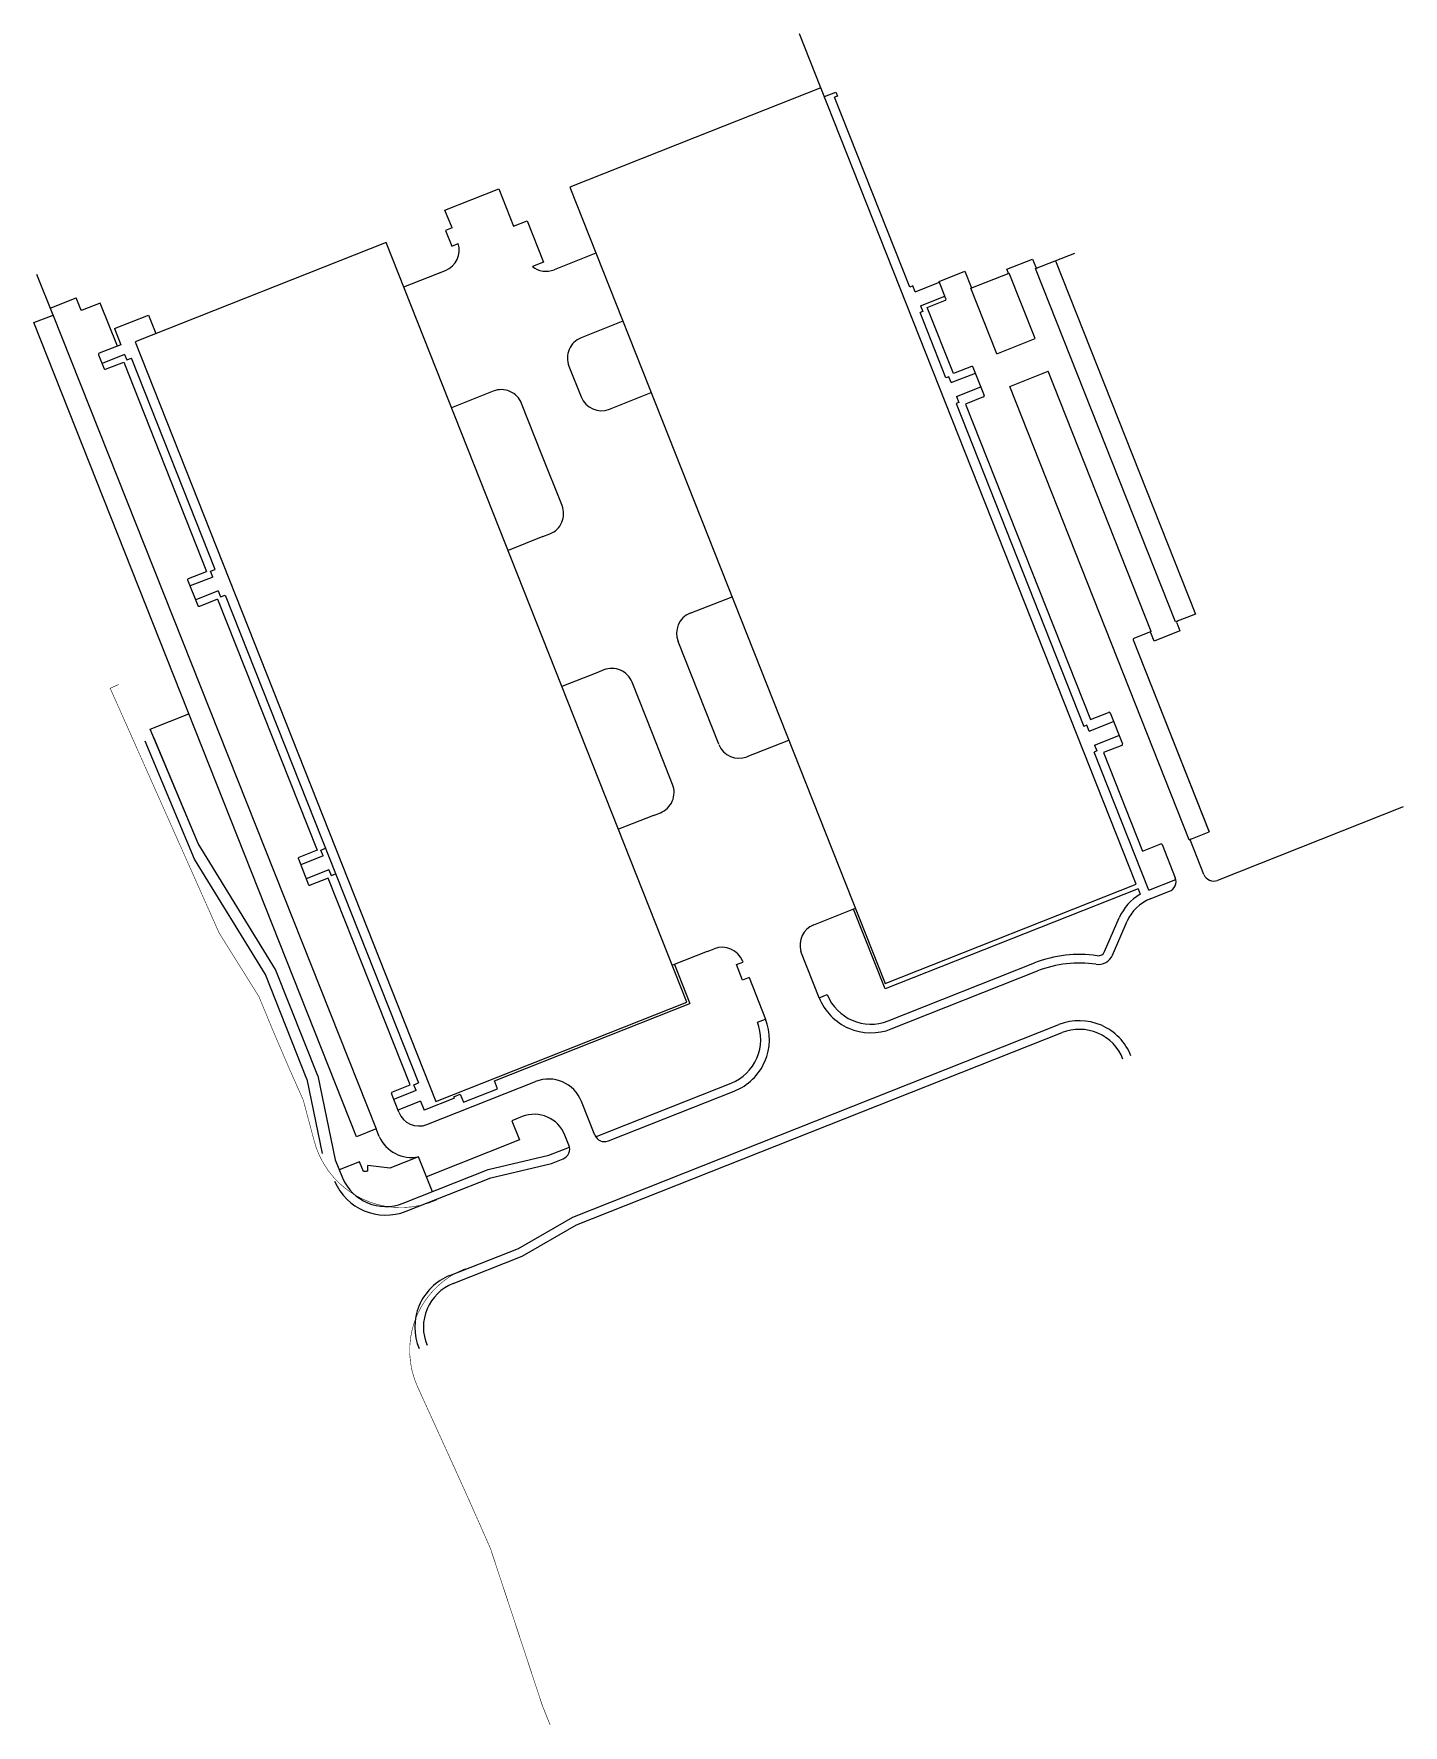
# Model space of a CAD drawing. Header units: millimetres. Extents: x 368693 to 369058, y 2280156 to 2280607.
import ezdxf

# ---------------------------------------------------------------- set-up
doc = ezdxf.new("R2010")
doc.units = ezdxf.units.MM
doc.linetypes.add('CONTINUA', pattern=[0])
doc.layers.add('0 CALZADA', color=1, linetype='Continuous', lineweight=30)
for name, color, linetype in [('C-MURO-LAGUNA DET', 7, 'Continuous'), ('C-RAS', 4, 'Continuous'), ('GUARNICION', 7, 'Continuous'), ('Nave', 1, 'Continuous'), ('PLANTA', 1, 'Continuous'), ('PROY_MGC', 4, 'Continuous'), ('XREF - IGNIS_Qro - Conjunto$0$N5', 2, 'Continuous'), ('XREF - IGNIS_Qro - Conjunto$0$PLANTA', 1, 'Continuous')]:
    doc.layers.add(name, color=color, linetype=linetype)

msp = doc.modelspace()

# ---------------------------------------------------------------- linework, layer by layer
at = {"color": 4, "linetype": 'Continuous'}
msp.add_line((368782.03, 2280303.27), (368782.02, 2280304.81), dxfattribs=at)
for points in [[(368780.83, 2280303.17), (368779.8, 2280305.78), (368774.38, 2280303.63)], [(368787.91, 2280304.11), (368782.02, 2280304.81)]]:
    msp.add_lwpolyline(points, dxfattribs=at)
msp.add_arc((368782.39, 2280290.99), 12.28, 91.6985, 97.2743, dxfattribs=at)
at = {"layer": '0 CALZADA', "color": 40, "const_width": 0.15}
for points in [[(368715.57, 2280433.12), (368713.29, 2280432.1), (368742.32, 2280366.88), (368752.95, 2280349.87, 0.009545), (368764.77, 2280322.28), (368767.59, 2280311.75, 0.467309), (368800.43, 2280295.63), (368800.43, 2280295.63)], [(368807.98, 2280277.28, 0.42921), (368795.28, 2280245.74), (368804.91, 2280224.59, -0.003912), (368814.75, 2280202.51), (368828.54, 2280160.75), (368830.61, 2280155.58)]]:
    msp.add_lwpolyline(points, format="xyb", dxfattribs=at)
at = {"layer": 'C-MURO-LAGUNA DET'}
for p, q in [((368902.81, 2280592.29), (368897.11, 2280606.68)), ((368697.93, 2280531.95), (368784.25, 2280314.56)), ((368723.98, 2280421.19), (368734.27, 2280425.26)), ((368823.2, 2280280.62), (368823.23, 2280280.54)), ((368805.99, 2280273.7), (368805.95, 2280273.79))]:
    msp.add_line(p, q, dxfattribs=at)
at = {"layer": 'C-RAS', "color": 4, "linetype": 'CONTINUA', "ltscale": 0.5}
for p, q in [((368959.95, 2280525.41), (368953.05, 2280542.84)), ((368997.43, 2280449.81), (368960.09, 2280544.07)), ((368949.73, 2280521.36), (368942.82, 2280538.79)), ((368949.73, 2280521.36), (368959.95, 2280525.41)), ((368953.19, 2280512.62), (368963.42, 2280516.67)), ((368990.92, 2280447.23), (368963.42, 2280516.67)), ((369001.08, 2280391.71), (368953.19, 2280512.62))]:
    msp.add_line(p, q, dxfattribs=at)
at = {"layer": 'GUARNICION', "color": 4}
for p, q in [((368802.58, 2280559.66), (368816.9, 2280565.33)), ((368816.9, 2280565.33), (368820.85, 2280555.37)), ((368804.47, 2280554.89), (368802.58, 2280559.66)), ((368804.47, 2280554.89), (368802.73, 2280554.2)), ((368802.73, 2280554.2), (368804.37, 2280550.07)), ((368804.37, 2280550.07), (368806.09, 2280550.76)), ((368842.85, 2280548.16), (368831.69, 2280543.74)), ((368952.42, 2280543.88), (368959.3, 2280546.61)), ((368959.3, 2280546.61), (368960.17, 2280544.42)), ((368960.09, 2280544.07), (368970.53, 2280548.21)), ((368965.39, 2280546.17), (369002.73, 2280451.91)), ((368698.04, 2280531.67), (368693.75, 2280542.5)), ((368791.56, 2280539.16), (368802.71, 2280543.58)), ((368934.35, 2280540.63), (368941.23, 2280543.36)), ((368941.23, 2280543.36), (368942.9, 2280539.14)), ((368942.82, 2280538.79), (368953.05, 2280542.84)), ((368952.75, 2280543.04), (368952.42, 2280543.88)), ((368936.19, 2280535.98), (368934.35, 2280540.63)), ((368697.31, 2280533.53), (368704.19, 2280536.26)), ((368931.19, 2280533.68), (368936.02, 2280535.59)), ((368938.17, 2280516.05), (368931.19, 2280533.68)), ((368692.93, 2280529.65), (368698.04, 2280531.67)), ((368778.95, 2280312.46), (368692.93, 2280529.65)), ((368714.42, 2280528.04), (368723.53, 2280531.65)), ((368714.42, 2280528.04), (368716.12, 2280523.74)), ((368723.53, 2280531.65), (368725.47, 2280526.73)), ((368716.12, 2280523.74), (368710.37, 2280521.47)), ((368710.2, 2280521.08), (368711.67, 2280517.36)), ((368712.06, 2280517.19), (368716.9, 2280519.1)), ((368835.62, 2280518.06), (368838.89, 2280509.81)), ((368943, 2280517.96), (368938.17, 2280516.05)), ((368943.39, 2280517.79), (368946.4, 2280510.2)), ((368813.61, 2280510.63), (368804.31, 2280506.95)), ((368846.42, 2280506.55), (368857.58, 2280510.97)), ((368828.69, 2280472.55), (368819.4, 2280468.87)), ((368741.95, 2280455.84), (368768.47, 2280388.9)), ((368867.98, 2280452.11), (368879.14, 2280456.53)), ((369002.73, 2280451.91), (368997.43, 2280449.81)), ((368990.92, 2280447.23), (368986.27, 2280445.39)), ((368990.45, 2280447.05), (368986.27, 2280445.39)), ((368991.71, 2280444.69), (368990.84, 2280446.88)), ((368998.59, 2280447.42), (368991.71, 2280444.69)), ((368997.72, 2280449.6), (368998.59, 2280447.42)), ((368986.1, 2280445), (369006.31, 2280393.99)), ((368986.1, 2280445), (369006.38, 2280393.81)), ((368843.07, 2280436.26), (368833.77, 2280432.57)), ((368979.95, 2280425.51), (368983.22, 2280417.25)), ((368883.13, 2280413.86), (368894.29, 2280418.28)), ((368858.15, 2280398.17), (368848.86, 2280394.49)), ((369058.11, 2280400.48), (369008.6, 2280380.86)), ((369001.08, 2280391.71), (369006.38, 2280393.81)), ((368768.47, 2280388.9), (368763.63, 2280386.98)), ((369004.97, 2280382.44), (369001.38, 2280391.5)), ((368763.47, 2280386.59), (368766.19, 2280379.71)), ((368771.41, 2280381.46), (368766.58, 2280379.54)), ((368793.27, 2280326.28), (368771.41, 2280381.46)), ((368990.66, 2280375.91), (368995.78, 2280377.94)), ((368900.91, 2280368.99), (368912.06, 2280373.41)), ((368978.5, 2280361.86), (368982.39, 2280370.86)), ((368980.61, 2280360.95), (368984.5, 2280369.94)), ((368872.53, 2280361.88), (368863.23, 2280358.2)), ((368872.53, 2280361.88), (368874.39, 2280362.61)), ((368902.39, 2280349.56), (368897.49, 2280361.93)), ((368880.29, 2280358.38), (368882.03, 2280359.07)), ((368881.93, 2280354.25), (368880.29, 2280358.38)), ((368881.92, 2280359.36), (368882.03, 2280359.07)), ((368920.75, 2280343.38), (368959.78, 2280358.84)), ((368921.6, 2280341.24), (368960.63, 2280356.7)), ((368883.67, 2280354.94), (368881.93, 2280354.25)), ((368883.67, 2280354.94), (368888.05, 2280343.87)), ((368815.78, 2280327.4), (368867.9, 2280348.04)), ((368836.66, 2280291.03), (368966.3, 2280342.38)), ((368837.68, 2280288.96), (368967.15, 2280340.24)), ((368788.44, 2280324.36), (368793.27, 2280326.28)), ((368797.77, 2280315.74), (368826.7, 2280327.2)), ((368807.51, 2280321.68), (368816.62, 2280325.29)), ((368816.62, 2280325.29), (368815.78, 2280327.4)), ((368842.74, 2280312.48), (368878.9, 2280326.8)), ((368846.15, 2280311.36), (368879.74, 2280324.66)), ((368790.24, 2280319), (368788.27, 2280323.97)), ((368804.97, 2280323.11), (368806.67, 2280323.79)), ((368806.67, 2280323.79), (368807.51, 2280321.68)), ((368842.52, 2280312.93), (368838.97, 2280321.9)), ((368823.15, 2280317.84), (368820.42, 2280316.76)), ((368820.42, 2280316.76), (368822.45, 2280311.65)), ((368784.25, 2280314.56), (368778.95, 2280312.46)), ((368785.06, 2280312.53), (368784.25, 2280314.56)), ((368822.45, 2280311.65), (368797.63, 2280301.81)), ((368835.64, 2280310.2), (368834.57, 2280312.9)), ((368830.99, 2280305.35), (368834.07, 2280306.57)), ((368822.19, 2280282.7), (368836.69, 2280291.04)), ((368823.2, 2280280.62), (368837.68, 2280288.96)), ((368803.88, 2280275.44), (368822.19, 2280282.7)), ((368804.73, 2280273.3), (368823.2, 2280280.62))]:
    msp.add_line(p, q, dxfattribs=at)
for points in [[(368903.75, 2280589.92), (368906.84, 2280591.15)], [(368906.84, 2280591.15), (368907.27, 2280590.07), (368906.5, 2280589.76)], [(368926.55, 2280539.13), (368906.5, 2280589.76)], [(368820.85, 2280555.37), (368824.47, 2280556.8), (368828.82, 2280545.81), (368825.88, 2280544.65)], [(368927.94, 2280537.88), (368927.32, 2280539.44), (368926.55, 2280539.14)], [(368927.94, 2280537.88), (368934.42, 2280540.45)], [(368934.42, 2280540.45), (368934.35, 2280540.63)], [(368715.2, 2280523.38), (368710.65, 2280534.86)], [(368850.04, 2280530), (368838.88, 2280525.59)], [(368716.9, 2280519.1), (368739.01, 2280463.27)], [(368946.23, 2280509.81), (368941.4, 2280507.9), (368974.73, 2280423.75), (368979.56, 2280425.66)], [(368875.59, 2280417.16), (368864.73, 2280444.58)], [(368987.43, 2280378.64), (368919.93, 2280351.91)], [(368987.43, 2280378.64), (368988.01, 2280377.17)], [(368919.93, 2280351.91), (368911.5, 2280373.19)], [(368863.79, 2280358.42), (368867.9, 2280348.04)], [(368902.39, 2280349.56), (368904.52, 2280350.4)], [(368885.91, 2280343.02), (368888.05, 2280343.87)], [(368796.03, 2280321.99), (368790, 2280319.6)], [(368796.03, 2280321.99), (368797, 2280319.53)], [(368805.12, 2280322.74), (368797, 2280319.53)], [(368805.12, 2280322.74), (368804.97, 2280323.11)], [(368799.22, 2280297.79), (368795.52, 2280307.12), (368787.91, 2280304.11)], [(368792.24, 2280292.6), (368814.78, 2280301.53), (368831.02, 2280305.36)]]:
    msp.add_lwpolyline(points, dxfattribs=at)
for points in [[(368800.85, 2280542.84), (368802.71, 2280543.58, 0.395707), (368806.09, 2280550.76, 0.395707)], [(368710.65, 2280534.86), (368705.82, 2280532.95, -0.414214), (368705.43, 2280533.12), (368704.19, 2280536.26)], [(368828.43, 2280494.39), (368823, 2280508.11, 0.414214), (368815.47, 2280511.37), (368813.61, 2280510.63)], [(368828.69, 2280472.55), (368830.55, 2280473.29, 0.414214), (368833.81, 2280480.82), (368828.43, 2280494.39)], [(368741.95, 2280455.84), (368737.12, 2280453.92, -0.414214), (368736.73, 2280454.09), (368734.01, 2280460.97, -0.414214), (368734.17, 2280461.36), (368739.01, 2280463.27)], [(368857.89, 2280420.01), (368852.46, 2280433.74, 0.414214), (368844.93, 2280436.99), (368843.07, 2280436.26)], [(368858.15, 2280398.17), (368860.01, 2280398.91, 0.414214), (368863.27, 2280406.44), (368857.89, 2280420.01)], [(368983.06, 2280416.84), (368978.22, 2280414.93), (368988.62, 2280388.68), (368993.45, 2280390.59, -0.414213), (368993.84, 2280390.43), (368997.35, 2280381.57)]]:
    msp.add_lwpolyline(points, format="xyb", dxfattribs=at)
for centre, radius, start, end in [((368829.55, 2280549.14), 5.8, 230.7029, 291.608), ((368952.47, 2280542.93), 0.3, 291.6079, 21.6078), ((368960.45, 2280544.53), 0.3, 201.6079, 291.6079), ((368943.18, 2280539.25), 0.3, 201.6079, 291.6079), ((368935.91, 2280535.87), 0.3, 291.6079, 21.6079), ((368841.02, 2280520.19), 5.8, 111.6078, 201.6078), ((368710.48, 2280521.19), 0.3, 111.6079, 201.6079), ((368711.95, 2280517.47), 0.3, 201.6079, 291.6079), ((368943.12, 2280517.68), 0.3, 21.6078, 111.6078), ((368844.28, 2280511.95), 5.8, 201.608, 291.608), ((368946.12, 2280510.09), 0.3, 291.608, 21.608), ((368870.12, 2280446.72), 5.8, 111.6079, 201.6079), ((368990.56, 2280446.77), 0.3, 21.6079, 111.6079), ((368998, 2280449.72), 0.3, 111.6078, 201.6079), ((368986.38, 2280445.11), 0.3, 111.6079, 201.6079), ((368979.67, 2280425.39), 0.3, 21.608, 111.608), ((368881, 2280419.25), 5.8, 201.608, 291.608), ((368982.95, 2280417.12), 0.3, 291.6078, 21.6078), ((369001.65, 2280391.61), 0.3, 111.6078, 201.6079), ((368763.74, 2280386.7), 0.3, 111.6079, 201.6079), ((368766.47, 2280379.82), 0.3, 201.6079, 291.6079), ((368994.75, 2280380.54), 2.8, 291.6079, 21.6079), ((369007.57, 2280383.47), 2.8, 201.6079, 291.6079), ((368994.78, 2280365.5), 13.5, 120.1054, 156.6079), ((368994.78, 2280365.5), 11.2, 111.6079, 156.6079), ((368903.04, 2280363.6), 5.8, 111.6078, 196.8854), ((368876.53, 2280357.22), 5.8, 21.6079, 111.6079), ((368971.75, 2280328.62), 32.5, 81.5381, 111.6078), ((368976.81, 2280362.6), 4.15, 261.538, 336.6079), ((368976.81, 2280362.6), 1.85, 261.538, 336.6079), ((368971.75, 2280328.62), 30.2, 81.5381, 111.6078), ((368916.15, 2280355), 14.8, 201.5691, 291.6079), ((368916.15, 2280355), 12.5, 201.6079, 291.6079), ((368874.29, 2280338.42), 12.5, 291.6079, 21.6079), ((368874.29, 2280338.42), 14.8, 291.6079, 21.6079), ((368971.75, 2280328.62), 14.8, 21.5349, 111.6079), ((368971.75, 2280328.62), 12.5, 21.5349, 111.6079), ((368788.55, 2280324.08), 0.3, 111.6079, 201.6079), ((368830.18, 2280318.42), 9.45, 21.6079, 111.6079), ((368795.63, 2280321.14), 5.8, 201.6079, 291.6079), ((368826.39, 2280309.66), 8.8, 21.6079, 111.6079), ((368793.65, 2280316.33), 9.4, 203.8811, 281.489), ((368845.12, 2280313.96), 2.8, 201.6079, 291.6079), ((368833.04, 2280309.17), 2.8, 291.6079, 21.6079), ((368786.79, 2280306.36), 14.8, 202.7604, 291.6079), ((368809.33, 2280261.68), 14.8, 111.6079, 202.7604), ((368809.33, 2280261.68), 12.5, 111.6079, 202.7604)]:
    msp.add_arc(centre, radius, start, end, dxfattribs=at)
at = {"layer": 'GUARNICION', "color": 2}
msp.add_arc((369007.57, 2280383.47), 2.8, 201.6079, 291.6079, dxfattribs=at)
at = {"layer": 'Nave', "color": 2}
for points in [[(368902.81, 2280592.29), (368869.33, 2280579.04), (368835.87, 2280565.78), (368920, 2280353.36), (368986.94, 2280379.88), (368902.81, 2280592.29)], [(368719.91, 2280524.53), (368800.18, 2280321.86), (368867.12, 2280348.38), (368786.85, 2280551.04), (368719.91, 2280524.53)]]:
    msp.add_lwpolyline(points, dxfattribs=at)
at = {"layer": 'Nave', "color": 1}
for points in [[(368936.16, 2280514.89), (368929.26, 2280532.3)], [(368717.15, 2280521.14), (368711.12, 2280518.75)], [(368938.87, 2280508.05), (368972.98, 2280421.91)], [(368990.28, 2280378.23), (368975.69, 2280415.07)]]:
    msp.add_lwpolyline(points, dxfattribs=at)
at = {"layer": 'PLANTA', "color": 1}
msp.add_line((368830.31, 2280307.55), (368835.78, 2280309.72), dxfattribs=at)
for points in [[(368929.41, 2280534.16), (368935.89, 2280536.73)], [(368929.41, 2280534.16), (368930.03, 2280532.6), (368929.26, 2280532.3)], [(368937.55, 2280513.63), (368936.93, 2280515.19), (368936.16, 2280514.89)], [(368937.55, 2280513.63), (368944.03, 2280516.2)], [(368939.02, 2280509.91), (368939.64, 2280508.35), (368938.87, 2280508.05)], [(368939.02, 2280509.91), (368945.5, 2280512.48)], [(368743.97, 2280456.98), (368795.53, 2280326.83)], [(368974.37, 2280420.66), (368973.75, 2280422.22), (368972.98, 2280421.91)], [(368974.37, 2280420.66), (368980.85, 2280423.22)], [(368975.84, 2280416.94), (368982.32, 2280419.51)], [(368975.84, 2280416.94), (368976.46, 2280415.38), (368975.69, 2280415.07)], [(368987.43, 2280378.64), (368919.93, 2280351.91)], [(368990.28, 2280378.23), (368997.49, 2280381.09)], [(368814.09, 2280303.73), (368830.31, 2280307.55)]]:
    msp.add_lwpolyline(points, dxfattribs=at)
at = {"layer": 'PLANTA', "linetype": 'Continuous', "ltscale": 2}
for points in [[(368741.27, 2280463.82), (368718.94, 2280520.19)], [(368794.92, 2280324.78), (368788.89, 2280322.39)]]:
    msp.add_lwpolyline(points, dxfattribs=at)
at = {"layer": 'PLANTA'}
for points in [[(368799.22, 2280297.79), (368795.52, 2280307.12), (368787.91, 2280304.11)], [(368791.4, 2280294.74), (368814.09, 2280303.73)]]:
    msp.add_lwpolyline(points, dxfattribs=at)
at = {"layer": 'PROY_MGC', "color": 1}
for p, q in [((368736.78, 2280390.68), (368723.98, 2280421.19)), ((368757.39, 2280357.09), (368736.78, 2280390.68)), ((368768.63, 2280328.72), (368757.39, 2280357.09)), ((368768.63, 2280328.72), (368773.26, 2280306.32)), ((368773.26, 2280306.32), (368775.27, 2280301.53))]:
    msp.add_line(p, q, dxfattribs=at)
at = {"layer": 'PROY_MGC'}
for p, q in [((368735.82, 2280386.51), (368722.61, 2280417.98)), ((368754.69, 2280355.75), (368735.82, 2280386.51)), ((368765.74, 2280327.86), (368754.69, 2280355.75)), ((368765.74, 2280327.86), (368769.85, 2280307.97))]:
    msp.add_line(p, q, dxfattribs=at)
at = {"layer": 'PROY_MGC', "color": 8}
for p, q in [((368736.78, 2280390.68), (368724.92, 2280418.95)), ((368757.39, 2280357.09), (368736.78, 2280390.68)), ((368754.69, 2280355.75), (368735.82, 2280386.51)), ((368768.63, 2280328.72), (368757.39, 2280357.09)), ((368765.74, 2280327.86), (368754.69, 2280355.75)), ((368765.74, 2280327.86), (368769.85, 2280307.97)), ((368768.63, 2280328.72), (368773.26, 2280306.32))]:
    msp.add_line(p, q, dxfattribs=at)
msp.add_arc((368786.79, 2280306.36), 12.5, 202.7604, 291.6079, dxfattribs=at)
at = {"layer": 'PROY_MGC', "color": 1}
msp.add_arc((368786.79, 2280306.36), 12.5, 202.7604, 291.6079, dxfattribs=at)
at = {"layer": 'XREF - IGNIS_Qro - Conjunto$0$N5', "color": 1}
for points in [[(368740.66, 2280461.78), (368734.63, 2280459.39)], [(368742.13, 2280458.06), (368736.1, 2280455.67)], [(368770.12, 2280387.4), (368764.09, 2280385.01)], [(368771.59, 2280383.68), (368765.56, 2280381.29)]]:
    msp.add_lwpolyline(points, dxfattribs=at)
at = {"layer": 'XREF - IGNIS_Qro - Conjunto$0$PLANTA', "color": 1}
for points in [[(368717.15, 2280521.14), (368717.72, 2280519.71), (368718.94, 2280520.19)], [(368740.66, 2280461.78), (368740.04, 2280463.34), (368741.27, 2280463.82)], [(368742.13, 2280458.06), (368742.75, 2280456.5), (368743.97, 2280456.98)], [(368770.12, 2280387.4), (368769.5, 2280388.96), (368770.73, 2280389.44)], [(368771.59, 2280383.68), (368772.21, 2280382.12), (368773.43, 2280382.6)], [(368794.92, 2280324.78), (368794.31, 2280326.34), (368795.53, 2280326.83)]]:
    msp.add_lwpolyline(points, dxfattribs=at)

doc.saveas('drawing.dxf')
